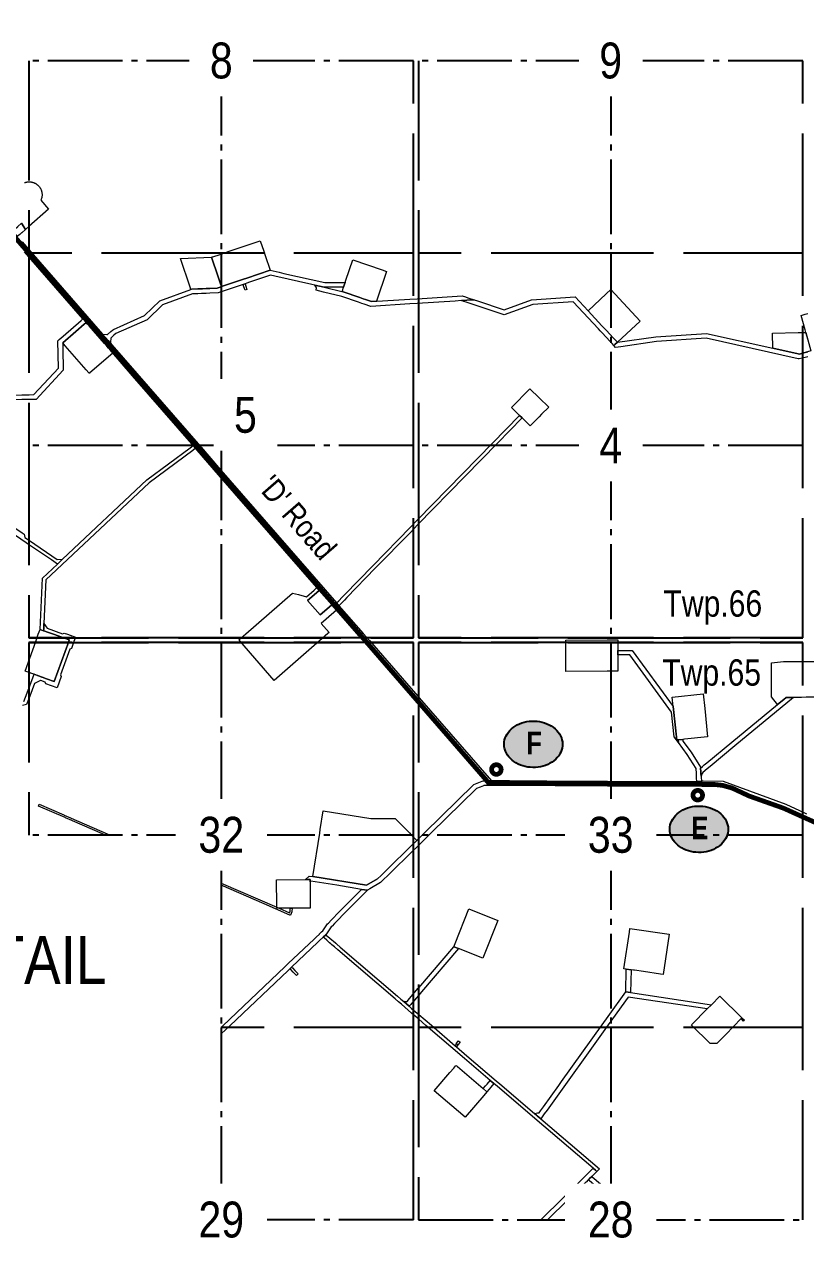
# Model space of a CAD drawing. Extents: x 399452 to 415540, y 6060435 to 6067869.
# Drawn here: x 410139 to 410465, y 6060663 to 6061177 of the extents above; entities that cross this region are included whole.
import ezdxf
from ezdxf.enums import TextEntityAlignment as Align

# ---------------------------------------------------------------- set-up
doc = ezdxf.new("R2010")
doc.units = 0
doc.header["$LTSCALE"] = 5
doc.linetypes.add('foc-QUARTERLINE', pattern=[33, 25, -3, 2, -3])
doc.linetypes.add('foc-UNSURVEYED', pattern=[12.5, 10, -2.5])
for name, color, linetype in [('33', 20, 'Continuous'), ('DETAIL-T', 7, 'Continuous'), ('L-QSEC', 8, 'foc-QUARTERLINE'), ('L-USEC', 7, 'foc-UNSURVEYED'), ('P-PROPOSED', 10, 'Continuous'), ('S-7', 6, 'Continuous')]:
    doc.layers.add(name, color=color, linetype=linetype)
doc.layers.add('AS-ROUTEMAP', color=35, linetype='Continuous', lineweight=0)
doc.styles.add('100L', font='ARIALN.TTF', dxfattribs={"height": 11})
doc.styles.add('120', font='ARIALN.TTF', dxfattribs={"height": 13})
doc.styles.add('80CG', font='ARIALN.TTF', dxfattribs={"height": 10})
doc.styles.add('BOLD', font='ARIALNB.TTF')
doc.styles.add('TXT', font='ARIALN.TTF', dxfattribs={"height": 0.2})

# ---------------------------------------------------------------- blocks, each defined once
blk = doc.blocks.new('Route_Letters')
h = blk.add_hatch(color=255)
h.dxf.hatch_style = 1
edge = h.paths.add_edge_path()
edge.add_ellipse((-0.12, 0.46), major_axis=(-11.97, 0), ratio=0.789318, start_angle=0, end_angle=360)
at = {"color": 5}
blk.add_open_spline([(-12.34, 0.46), (-12.34, -0.25), (-12.24, -0.97), (-11.72, -2.79), (-11.14, -3.88), (-9.56, -5.81), (-8.54, -6.66), (-6.22, -8.02), (-4.9, -8.54), (-2.12, -9.17), (-0.66, -9.3), (2.22, -9.13), (3.64, -8.84), (6.27, -7.89), (7.48, -7.22), (9.54, -5.6), (10.38, -4.64), (11.6, -2.54), (11.97, -1.4), (12.18, 0.91), (12.02, 2.08), (11.2, 4.3), (10.54, 5.35), (8.8, 7.2), (7.72, 7.99), (5.29, 9.24), (3.93, 9.68), (1.11, 10.18), (-0.35, 10.23), (-3.22, 9.91), (-4.61, 9.55), (-7.16, 8.47), (-8.32, 7.75), (-10.24, 6.02), (-11, 5.02), (-12.05, 2.86), (-12.32, 1.7), (-12.34, 0.52), (-12.34, 0.49), (-12.34, 0.46)], degree=3, knots=[0, 0, 0, 0, 0.219529, 0.219529, 0.575727, 0.575727, 0.931924, 0.931924, 1.288121, 1.288121, 1.644318, 1.644318, 2.000515, 2.000515, 2.356712, 2.356712, 2.712909, 2.712909, 3.069107, 3.069107, 3.425304, 3.425304, 3.781501, 3.781501, 4.137698, 4.137698, 4.493895, 4.493895, 4.850092, 4.850092, 5.20629, 5.20629, 5.562487, 5.562487, 5.918684, 5.918684, 6.274881, 6.274881, 6.283185, 6.283185, 6.283185, 6.283185], dxfattribs=at)
at = {"color": 14, "style": 'BOLD'}
blk.add_attdef('A', text='', height=9.5, dxfattribs=at).set_placement((0.22, 0.98), align=Align.MIDDLE)
blk = doc.blocks.new('AA')
at = {"const_width": 4}
blk.add_lwpolyline([(-1, 0, 1), (1, 0, 1)], format="xyb", close=True, dxfattribs=at)
blk.add_circle((0, 0), 2)

msp = doc.modelspace()

# ---------------------------------------------------------------- linework, layer by layer
at = {"layer": 'AS-ROUTEMAP', "flags": 128}
for points in [[(410138.798, 6061111.129), (410138.975, 6061111.194), (410139.155, 6061111.253), (410139.337, 6061111.305), (410139.521, 6061111.35), (410139.706, 6061111.39), (410139.892, 6061111.423), (410140.079, 6061111.449), (410140.268, 6061111.468), (410140.456, 6061111.482), (410140.529, 6061111.484), (410140.645, 6061111.488), (410140.835, 6061111.488), (410141.024, 6061111.481), (410141.212, 6061111.467), (410141.4, 6061111.447), (410141.588, 6061111.421), (410141.774, 6061111.387), (410141.959, 6061111.348), (410142.142, 6061111.302), (410142.324, 6061111.249), (410142.504, 6061111.19), (410142.682, 6061111.125), (410142.857, 6061111.054), (410143.029, 6061110.976), (410143.199, 6061110.893), (410143.366, 6061110.803), (410143.529, 6061110.708), (410143.689, 6061110.607), (410143.846, 6061110.501), (410143.998, 6061110.389), (410144.147, 6061110.272), (410144.291, 6061110.15), (410144.431, 6061110.023), (410144.567, 6061109.89), (410144.698, 6061109.754), (410144.824, 6061109.613), (410144.944, 6061109.467), (410145.06, 6061109.317), (410145.17, 6061109.164), (410145.275, 6061109.006), (410145.375, 6061108.845), (410145.468, 6061108.681), (410145.556, 6061108.513), (410145.638, 6061108.343), (410145.714, 6061108.17), (410145.784, 6061107.994), (410145.847, 6061107.815), (410145.904, 6061107.635), (410145.955, 6061107.453), (410146, 6061107.269), (410146.038, 6061107.084), (410146.069, 6061106.897), (410146.094, 6061106.71), (410146.112, 6061106.521), (410146.124, 6061106.333), (410146.129, 6061106.143), (410146.128, 6061105.954), (410146.12, 6061105.765), (410146.105, 6061105.577), (410146.083, 6061105.389), (410146.055, 6061105.202), (410146.021, 6061105.016), (410145.98, 6061104.831), (410145.932, 6061104.648), (410145.878, 6061104.466), (410145.818, 6061104.287), (410145.752, 6061104.11), (410145.601, 6061103.763), (410148.866, 6061100.016), (410140.569, 6061092.792), (410140.569, 6061092.792), (410139.155, 6061091.561), (410137.591, 6061094.173)], [(410466.173, 6061045.717), (410465.411, 6061048.553), (410465.1, 6061049.637), (410463.372, 6061055.648), (410465.081, 6061056.121), (410466.173, 6061056.424)], [(410466.173, 6061038.411), (410465.133, 6061038.131), (410462.622, 6061037.456), (410462.119, 6061037.567), (410423.738, 6061046.091), (410402.911, 6061044.711), (410387.973, 6061042.591), (410385.842, 6061042.299), (410385.13, 6061043.062), (410385.549, 6061043.451), (410386.596, 6061044.424), (410402.689, 6061046.698), (410423.876, 6061048.105), (410451.568, 6061041.954), (410462.113, 6061039.612), (410462.56, 6061039.513), (410465.127, 6061040.201), (410466.173, 6061040.482)], [(410138.509, 6060894.315), (410140.981, 6060900.946), (410142.765, 6060905.732), (410144.288, 6060905.19), (410144.349, 6060905.171), (410146.053, 6060904.541), (410146.225, 6060904.479), (410147.931, 6060903.861), (410151.228, 6060902.668), (410157.29, 6060919.446), (410157.515, 6060920.066), (410150.933, 6060922.443), (410147.991, 6060923.509), (410147.757, 6060923.594), (410146.922, 6060923.896), (410146.772, 6060923.95), (410146.805, 6060924.667), (410146.91, 6060927.015), (410147.62, 6060925.951), (410147.847, 6060925.611), (410148.253, 6060925.004), (410148.253, 6060925.004), (410154.729, 6060922.659), (410155.369, 6060922.959), (410156.749, 6060922.459), (410160.068, 6060921.258), (410159.416, 6060919.451), (410158.37, 6060916.557), (410157.73, 6060916.257), (410153.827, 6060905.449), (410154.127, 6060904.809), (410152.428, 6060900.109), (410147.729, 6060901.807), (410147.422, 6060902.45), (410145.635, 6060903.096), (410145.539, 6060903.132), (410142.967, 6060901.935), (410140.99, 6060896.597), (410139.685, 6060893.071), (410137.983, 6060892.658)], [(410465.687, 6060844.858), (410462.668, 6060846.285), (410456.068, 6060849.404), (410430.374, 6060858.84), (410422.647, 6060858.872), (410421.846, 6060858.875), (410421.826, 6060859.223), (410421.809, 6060859.504), (410421.752, 6060860.504), (410421.722, 6060860.872), (410421.708, 6060861.157), (410422.509, 6060861.154), (410430.785, 6060861.123), (410456.953, 6060851.521), (410462.66, 6060848.822), (410465.679, 6060847.394)], [(410172.554, 6060838.572), (410171.365, 6060839.087), (410158.865, 6060844.501), (410158.615, 6060844.61), (410155.968, 6060845.756), (410155.733, 6060845.858), (410144.617, 6060850.673), (410144.935, 6060851.407), (410155.162, 6060846.976), (410155.389, 6060846.878), (410158.044, 6060845.728), (410158.286, 6060845.623), (410173.36, 6060839.092), (410174.562, 6060838.572)], [(410221.039, 6060818.438), (410244.192, 6060808.413), (410245.178, 6060807.986), (410249.511, 6060806.104), (410249.786, 6060806.754), (410249.819, 6060808.002), (410250.619, 6060808.005), (410250.585, 6060806.572), (410250.557, 6060806.507), (410250.525, 6060806.434), (410249.929, 6060805.058), (410249.783, 6060805.121), (410249.741, 6060805.139), (410238.988, 6060809.797), (410221.039, 6060817.571)], [(410221.039, 6060758.254), (410221.647, 6060758.831), (410247.595, 6060783.456), (410249.045, 6060784.833), (410259.891, 6060795.127), (410259.966, 6060795.197), (410260.62, 6060795.818), (410260.694, 6060795.889), (410262.077, 6060797.201), (410262.151, 6060797.271), (410262.986, 6060798.064), (410263.468, 6060798.522), (410263.799, 6060799.015), (410265.414, 6060801.424), (410265.791, 6060801.81), (410266.894, 6060802.934), (410270.395, 6060806.567), (410271.852, 6060808.07), (410272.21, 6060808.44), (410279.693, 6060815.885), (410282.111, 6060815.481), (410273.633, 6060807.036), (410268.404, 6060801.639), (410267.359, 6060800.56), (410266.972, 6060800.16), (410266.447, 6060799.376), (410265.327, 6060797.705), (410265.052, 6060797.296), (410264.684, 6060796.939), (410263.597, 6060795.896), (410263.527, 6060795.821), (410262.144, 6060794.509), (410262.07, 6060794.439), (410261.416, 6060793.818), (410261.342, 6060793.747), (410250.435, 6060783.396), (410249.71, 6060782.707), (410248.985, 6060782.019), (410224.559, 6060758.838), (410221.039, 6060755.498)], [(410354.553, 6060677.828), (410355.539, 6060678.795), (410370.602, 6060693.562), (410372.06, 6060694.991), (410372.884, 6060695.8), (410373.1, 6060696.011), (410374.35, 6060697.237), (410375.065, 6060697.938), (410376.498, 6060699.342), (410376.628, 6060699.232), (410377.398, 6060698.575), (410378.026, 6060698.04), (410376.593, 6060696.635), (410375.877, 6060695.934), (410374.809, 6060694.886), (410374.705, 6060694.784), (410374.444, 6060694.529), (410373.504, 6060693.607), (410373.393, 6060693.498), (410371.936, 6060692.07), (410358.402, 6060678.803), (410357.408, 6060677.828)], [(410394.033, 6060677.828), (410392.78, 6060678.896), (410382.954, 6060687.272), (410381.65, 6060688.384), (410374.94, 6060694.105), (410374.869, 6060694.166), (410374.444, 6060694.529), (410374.705, 6060694.784), (410374.809, 6060694.886), (410375.877, 6060695.934), (410376.002, 6060695.826), (410382.947, 6060689.905), (410395.852, 6060678.904), (410397.115, 6060677.828)]]:
    msp.add_lwpolyline(points, dxfattribs=at)
for points in [[(410135.91, 6061088.735), (410135.836, 6061088.671), (410133.866, 6061090.93), (410133.924, 6061090.981), (410134.842, 6061091.78), (410136.064, 6061092.844), (410137.551, 6061094.138), (410137.591, 6061094.173), (410139.153, 6061091.56), (410137.628, 6061090.231), (410137.559, 6061090.171), (410136.81, 6061089.519), (410135.91, 6061088.735)], [(410230.329, 6061070.771), (410221.099, 6061067.68), (410220.716, 6061068.803), (410219.709, 6061071.792), (410216.962, 6061079.984), (410219.688, 6061080.897), (410224.306, 6061082.443), (410237.333, 6061086.803), (410238.783, 6061082.481), (410239.396, 6061080.653), (410241.458, 6061074.503), (410231.767, 6061071.255), (410230.329, 6061070.771)], [(410208.543, 6061066.628), (410208.313, 6061066.544), (410207.995, 6061067.492), (410203.983, 6061079.453), (410216.962, 6061079.984), (410219.709, 6061071.792), (410220.716, 6061068.803), (410221.099, 6061067.68), (410221.054, 6061067.657), (410219.72, 6061067.209), (410219.302, 6061067.068), (410216.188, 6061066.941), (410214.69, 6061066.88), (410213.191, 6061066.818), (410212.683, 6061066.797), (410211.189, 6061066.736), (410208.543, 6061066.628)], [(410285.929, 6061061.584), (410283.773, 6061061.447), (410281.31, 6061062.281), (410280.364, 6061062.602), (410278.943, 6061063.083), (410271.943, 6061065.454), (410271.63, 6061066.088), (410272.076, 6061067.405), (410272.368, 6061068.264), (410272.752, 6061069.4), (410273.09, 6061070.398), (410275.958, 6061078.864), (410288.261, 6061074.696), (410290.152, 6061074.056), (410285.929, 6061061.584)], [(410247.128, 6061073.243), (410264.248, 6061069.441), (410272.752, 6061069.4), (410272.368, 6061068.264), (410272.076, 6061067.405), (410264.024, 6061067.443), (410260.112, 6061068.312), (410258.874, 6061068.587), (410243.457, 6061072.012), (410241.567, 6061072.431), (410232.385, 6061069.35), (410232.149, 6061069.271), (410231.675, 6061069.112), (410230.965, 6061068.874), (410219.725, 6061065.102), (410219.668, 6061065.083), (410216.269, 6061064.944), (410214.771, 6061064.883), (410213.273, 6061064.822), (410212.765, 6061064.801), (410211.269, 6061064.74), (410209.757, 6061064.678), (410208.937, 6061064.644), (410196.484, 6061060.079), (410190.06, 6061053.886), (410177.015, 6061048.109), (410176.168, 6061047.371), (410174.845, 6061046.219), (410174.821, 6061045.874), (410174.747, 6061044.809), (410174.699, 6061044.107), (410174.371, 6061044.482), (410173.715, 6061045.235), (410171.417, 6061047.871), (410173.188, 6061047.749), (410173.532, 6061047.726), (410174.856, 6061048.878), (410175.61, 6061049.536), (410175.93, 6061049.814), (410188.928, 6061055.57), (410195.4, 6061061.81), (410208.313, 6061066.544), (410208.543, 6061066.628), (410211.189, 6061066.736), (410212.683, 6061066.797), (410213.191, 6061066.818), (410214.69, 6061066.88), (410216.188, 6061066.941), (410219.302, 6061067.068), (410219.72, 6061067.209), (410221.054, 6061067.657), (410221.099, 6061067.677), (410230.329, 6061070.77), (410231.767, 6061071.254), (410241.458, 6061074.503), (410245.238, 6061073.663), (410247.128, 6061073.243)], [(410231.76, 6061066.505), (410231.002, 6061066.25), (410230.524, 6061067.672), (410230.207, 6061068.619), (410230.965, 6061068.873), (410231.283, 6061067.926), (410231.76, 6061066.505)], [(410281.31, 6061062.281), (410283.773, 6061061.447), (410299.833, 6061062.464), (410302.848, 6061062.655), (410321.733, 6061063.851), (410323.113, 6061063.387), (410324.061, 6061063.069), (410326.746, 6061062.166), (410323.692, 6061061.973), (410322.615, 6061061.905), (410321.466, 6061061.832), (410318.825, 6061061.665), (410302.853, 6061060.653), (410299.838, 6061060.462), (410283.505, 6061059.428), (410280.695, 6061060.38), (410279.748, 6061060.701), (410278.328, 6061061.182), (410271.38, 6061063.536), (410263.815, 6061065.437), (410260.67, 6061066.227), (410260.869, 6061067.122), (410260.661, 6061067.448), (410260.112, 6061068.312), (410264.024, 6061067.443), (410271.943, 6061065.454), (410278.943, 6061063.083), (410280.364, 6061062.602), (410281.31, 6061062.281)], [(410396.109, 6061053.268), (410386.596, 6061044.424), (410384.895, 6061046.254), (410381.981, 6061049.389), (410381.494, 6061049.914), (410380.815, 6061050.645), (410380.134, 6061051.377), (410374.353, 6061057.598), (410381.94, 6061064.651), (410383.866, 6061066.441), (410396.109, 6061053.268)], [(410368.914, 6061063.449), (410374.353, 6061057.598), (410380.134, 6061051.377), (410380.815, 6061050.645), (410381.494, 6061049.914), (410381.981, 6061049.389), (410384.895, 6061046.254), (410386.596, 6061044.424), (410385.549, 6061043.451), (410385.13, 6061043.062), (410384.379, 6061043.866), (410383.431, 6061044.893), (410381.989, 6061046.448), (410380.033, 6061048.557), (410379.354, 6061049.287), (410378.673, 6061050.019), (410368.118, 6061061.383), (410351.188, 6061060.213), (410339.269, 6061055.844), (410323.424, 6061061.174), (410322.476, 6061061.492), (410321.466, 6061061.832), (410322.615, 6061061.905), (410323.692, 6061061.973), (410326.746, 6061062.166), (410328.167, 6061061.689), (410339.233, 6061057.964), (410350.751, 6061062.184), (410368.914, 6061063.449)], [(410137.709, 6061020.467), (410131.05, 6061020.312), (410131.004, 6061022.31), (410137.705, 6061022.465), (410140.719, 6061022.535), (410142.722, 6061022.582), (410152.996, 6061033.561), (410152.73, 6061045.07), (410153.319, 6061045.584), (410154.89, 6061046.954), (410162.476, 6061053.569), (410163.226, 6061054.225), (410164.54, 6061052.718), (410164.355, 6061052.556), (410163.789, 6061052.063), (410160.182, 6061048.91), (410154.749, 6061044.18), (410154.804, 6061041.836), (410155.013, 6061032.792), (410143.608, 6061020.603), (410140.724, 6061020.536), (410137.709, 6061020.467)], [(410166.161, 6061031.611), (410165.89, 6061031.375), (410165.655, 6061031.645), (410164.589, 6061032.884), (410155.775, 6061043.002), (410154.749, 6061044.179), (410160.182, 6061048.91), (410163.789, 6061052.063), (410164.355, 6061052.556), (410164.539, 6061052.718), (410165.159, 6061052.01), (410165.385, 6061051.752), (410165.817, 6061051.257), (410172.209, 6061043.923), (410172.866, 6061043.17), (410173.851, 6061042.04), (410174.113, 6061041.739), (410174.389, 6061041.422), (410175.64, 6061039.977), (410175.692, 6061039.909), (410166.161, 6061031.611)], [(410465.127, 6061040.201), (410462.56, 6061039.513), (410462.113, 6061039.612), (410451.568, 6061041.954), (410451.426, 6061048.239), (410462.088, 6061048.478), (410465.103, 6061048.546), (410465.411, 6061048.553), (410467.485, 6061040.834), (410465.127, 6061040.201)], [(410353.877, 6061013.276), (410350.152, 6061009.494), (410346.768, 6061012.828), (410345.7, 6061013.88), (410342.32, 6061017.21), (410350.035, 6061025.043), (410353.952, 6061021.185), (410357.868, 6061017.327), (410354.929, 6061014.344), (410353.877, 6061013.276)], [(410146.805, 6060924.667), (410146.772, 6060923.95), (410145.296, 6060924.484), (410146.252, 6060945.906), (410152.532, 6060951.8), (410154.726, 6060953.859), (410189.959, 6060986.928), (410208.1, 6061000.371), (410209.308, 6061001.266), (410210.296, 6061000.132), (410209.087, 6060999.236), (410190.921, 6060985.775), (410147.722, 6060945.23), (410146.91, 6060927.015), (410146.805, 6060924.667)], [(410140.85, 6060961.559), (410152.434, 6060953.68), (410154.726, 6060953.859), (410152.532, 6060951.8), (410150.051, 6060953.488), (410140.854, 6060959.743), (410138.114, 6060961.606), (410137.835, 6060961.796), (410137.286, 6060962.17), (410129.849, 6060967.228), (410131.255, 6060969.295), (410137.828, 6060964.823), (410138.691, 6060964.236), (410138.958, 6060962.846), (410140.85, 6060961.559)], [(410260.812, 6060939.779), (410257.08, 6060936.529), (410262.33, 6060930.501), (410266.098, 6060933.782), (410266.132, 6060933.812), (410267.227, 6060934.766), (410269.198, 6060932.506), (410268.088, 6060931.54), (410262.792, 6060926.927), (410266.071, 6060923.161), (410265.609, 6060922.758), (410262.137, 6060919.734), (410243.089, 6060903.144), (410228.728, 6060919.643), (410228.327, 6060920.104), (410231.268, 6060922.665), (410250.784, 6060939.659), (410253.34, 6060939.123), (410256.599, 6060938.094), (410259.831, 6060940.91), (410259.863, 6060940.939), (410260.995, 6060941.925), (410261.979, 6060940.795), (410260.847, 6060939.809), (410260.812, 6060939.779)], [(410266.098, 6060933.782), (410262.33, 6060930.501), (410257.08, 6060936.529), (410260.812, 6060939.779), (410260.847, 6060939.809), (410261.979, 6060940.795), (410267.227, 6060934.766), (410266.132, 6060933.812), (410266.098, 6060933.782)], [(410157.29, 6060919.446), (410151.228, 6060902.668), (410147.931, 6060903.861), (410146.225, 6060904.479), (410146.053, 6060904.541), (410144.349, 6060905.171), (410144.288, 6060905.19), (410142.765, 6060905.732), (410141.353, 6060906.239), (410141.231, 6060906.284), (410140.969, 6060906.378), (410139.419, 6060906.939), (410139.232, 6060907.006), (410139.008, 6060907.087), (410140.956, 6060912.477), (410143.461, 6060919.408), (410144.552, 6060922.426), (410145.296, 6060924.484), (410146.772, 6060923.95), (410146.922, 6060923.896), (410147.757, 6060923.594), (410147.991, 6060923.509), (410150.933, 6060922.443), (410157.515, 6060920.066), (410157.29, 6060919.446)], [(410382.363, 6060906.967), (410365.095, 6060906.919), (410365.059, 6060920.016), (410382.328, 6060920.064), (410386.721, 6060920.076), (410386.718, 6060915.732), (410386.718, 6060913.818), (410386.756, 6060906.979), (410382.363, 6060906.967)], [(410412.024, 6060878.254), (410412.093, 6060877.166), (410410.35, 6060879.529), (410409.257, 6060889.909), (410391.791, 6060913.815), (410386.718, 6060913.818), (410386.718, 6060915.732), (410392.764, 6060915.729), (410409.94, 6060892.219), (410411.394, 6060878.189), (410412.024, 6060878.254)], [(410457.054, 6060911.067), (410458.076, 6060911.069), (410462.482, 6060911.082), (410465.497, 6060911.09), (410474.033, 6060911.115), (410474.059, 6060902.124), (410471.064, 6060901.64), (410471.08, 6060896.118), (410465.54, 6060896.102), (410463.554, 6060896.096), (410462.525, 6060896.093), (410462.055, 6060896.092), (410461.817, 6060896.091), (410460.242, 6060896.087), (410457.092, 6060896.078), (410456.096, 6060895.256), (410453.563, 6060893.165), (410450.989, 6060896.282), (410450.953, 6060910.45), (410456.056, 6060911.066), (410457.054, 6060911.067)], [(410412.017, 6060878.351), (410411.384, 6060878.286), (410409.94, 6060892.219), (410409.529, 6060896.176), (410422.455, 6060897.505), (410423.098, 6060891.442), (410424.311, 6060879.612), (410414.696, 6060878.626), (410413.905, 6060878.544), (410412.017, 6060878.351)], [(410422.077, 6060864.284), (410421.577, 6060863.121), (410421.499, 6060864.286), (410421.455, 6060864.953), (410421.347, 6060866.574), (410422.105, 6060867.206), (410422.879, 6060867.839), (410424.035, 6060868.793), (410434.442, 6060877.383), (410453.563, 6060893.165), (410456.096, 6060895.256), (410457.092, 6060896.078), (410460.242, 6060896.087), (410435.714, 6060875.842), (410425.308, 6060867.252), (410424.151, 6060866.298), (410422.277, 6060864.753), (410422.077, 6060864.284)], [(410421.708, 6060861.157), (410421.722, 6060860.872), (410419.818, 6060860.879), (410419.725, 6060862.299), (410419.595, 6060864.287), (410419.46, 6060866.344), (410415.812, 6060872.159), (410412.093, 6060877.166), (410412.024, 6060878.254), (410412.017, 6060878.351), (410413.905, 6060878.544), (410413.912, 6060878.447), (410413.95, 6060877.852), (410417.379, 6060873.236), (410421.321, 6060866.952), (410421.347, 6060866.574), (410421.455, 6060864.953), (410421.499, 6060864.286), (410421.577, 6060863.121), (410421.632, 6060862.299), (410421.685, 6060861.503), (410421.708, 6060861.157)], [(410421.809, 6060859.504), (410421.826, 6060859.223), (410421.846, 6060858.875), (410382.492, 6060859.04), (410338.517, 6060859.224), (410336.518, 6060859.233), (410335.019, 6060859.239), (410330.82, 6060859.257), (410330.63, 6060859.18), (410329.236, 6060858.614), (410327.748, 6060858.011), (410308.809, 6060839.465), (410303.421, 6060834.188), (410300.413, 6060831.242), (410291.881, 6060822.887), (410290.453, 6060821.489), (410289.032, 6060820.097), (410287.593, 6060818.688), (410283.119, 6060816.069), (410282.111, 6060815.481), (410279.693, 6060815.885), (410269.296, 6060817.578), (410258.476, 6060819.314), (410258.122, 6060818.965), (410258.142, 6060819.955), (410256.433, 6060819.95), (410256.272, 6060819.949), (410257.798, 6060821.448), (410259.294, 6060821.206), (410281.738, 6060817.577), (410286.37, 6060820.289), (410287.81, 6060821.698), (410289.053, 6060822.916), (410290.481, 6060824.314), (410300.406, 6060834.034), (410302.726, 6060836.305), (410303.414, 6060836.979), (410305.944, 6060839.457), (410326.631, 6060859.715), (410328.632, 6060860.526), (410330.025, 6060861.092), (410330.434, 6060861.258), (410331.254, 6060861.254), (410331.502, 6060861.253), (410331.918, 6060861.251), (410333.248, 6060861.246), (410333.913, 6060861.243), (410334.578, 6060861.24), (410335.027, 6060861.238), (410336.526, 6060861.232), (410338.525, 6060861.223), (410382.487, 6060861.037), (410419.818, 6060860.879), (410421.722, 6060860.872), (410421.752, 6060860.504), (410421.809, 6060859.504)], [(410263.686, 6060848.646), (410283.499, 6060845.45), (410293.722, 6060845.501), (410299.656, 6060839.44), (410300.394, 6060838.686), (410302.726, 6060836.305), (410300.406, 6060834.034), (410290.481, 6060824.314), (410289.053, 6060822.916), (410287.81, 6060821.698), (410286.37, 6060820.289), (410281.738, 6060817.577), (410259.294, 6060821.206), (410262.196, 6060839.336), (410262.433, 6060840.819), (410263.686, 6060848.646)], [(410246.925, 6060807.993), (410245.178, 6060807.986), (410244.193, 6060807.984), (410244.192, 6060808.413), (410244.189, 6060809.178), (410244.154, 6060819.909), (410256.272, 6060819.949), (410256.433, 6060819.95), (410258.142, 6060819.955), (410258.122, 6060818.965), (410258.158, 6060808.028), (410251.822, 6060808.009), (410250.619, 6060808.005), (410249.819, 6060808.002), (410246.925, 6060807.993)], [(410336.63, 6060802.863), (410330.315, 6060787.084), (410320.208, 6060791.127), (410318.248, 6060791.911), (410318.807, 6060793.309), (410324.561, 6060807.693), (410336.63, 6060802.863)], [(410408.172, 6060797.09), (410405.669, 6060780.274), (410404.641, 6060780.428), (410397.478, 6060781.5), (410393.801, 6060782.05), (410393.304, 6060782.124), (410392.308, 6060782.273), (410390.315, 6060782.571), (410389.325, 6060782.719), (410391.615, 6060798.036), (410391.838, 6060799.522), (410408.172, 6060797.09)], [(410379.101, 6060699.094), (410378.026, 6060698.04), (410377.398, 6060698.575), (410376.628, 6060699.232), (410376.498, 6060699.342), (410352.151, 6060720.1), (410351.006, 6060721.076), (410336.501, 6060733.444), (410334.979, 6060734.741), (410333.458, 6060736.038), (410322.674, 6060745.238), (410306.554, 6060759.061), (410303.603, 6060761.59), (410300.581, 6060764.181), (410296.307, 6060767.845), (410295.169, 6060768.821), (410293.651, 6060770.122), (410269.809, 6060790.566), (410268.291, 6060791.868), (410267.795, 6060792.293), (410267.299, 6060792.718), (410266.773, 6060793.17), (410266.27, 6060793.602), (410265.126, 6060794.584), (410263.983, 6060795.565), (410263.597, 6060795.896), (410264.684, 6060796.939), (410265.076, 6060796.603), (410266.22, 6060795.622), (410267.365, 6060794.641), (410267.749, 6060794.311), (410268.89, 6060793.333), (410269.266, 6060793.01), (410270.784, 6060791.709), (410294.628, 6060771.262), (410296.145, 6060769.961), (410297.279, 6060768.989), (410299.56, 6060767.033), (410300.576, 6060766.162), (410303.598, 6060763.571), (410308.85, 6060759.067), (410318.773, 6060750.558), (410319.305, 6060750.102), (410323.648, 6060746.377), (410335.954, 6060735.884), (410337.475, 6060734.587), (410351.889, 6060722.297), (410352.786, 6060721.532), (410353.028, 6060721.325), (410354.554, 6060720.024), (410379.101, 6060699.094)], [(410300.211, 6060767.792), (410299.56, 6060767.033), (410297.279, 6060768.989), (410298.696, 6060769.091), (410299.67, 6060770.231), (410300.563, 6060771.276), (410300.969, 6060771.75), (410301.945, 6060772.888), (410303.246, 6060774.406), (410303.569, 6060774.784), (410318.248, 6060791.911), (410320.208, 6060791.127), (410304.763, 6060773.104), (410303.577, 6060771.72), (410303.463, 6060771.587), (410302.487, 6060770.448), (410301.186, 6060768.93), (410300.571, 6060768.212), (410300.211, 6060767.792)], [(410253.214, 6060780.522), (410252.488, 6060779.834), (410251.099, 6060781.271), (410250.057, 6060782.348), (410249.71, 6060782.707), (410250.435, 6060783.396), (410250.782, 6060783.037), (410251.824, 6060781.959), (410253.214, 6060780.522)], [(410392.308, 6060782.273), (410392.108, 6060772.718), (410390.115, 6060773.016), (410390.315, 6060782.571), (410392.308, 6060782.273)], [(410390.115, 6060773.016), (410390.315, 6060782.57), (410392.308, 6060782.273), (410392.108, 6060772.718), (410390.115, 6060773.016)], [(410392.108, 6060772.718), (410425.884, 6060767.67), (410424.151, 6060765.908), (410391.028, 6060770.859), (410382.76, 6060759.336), (410382.711, 6060759.268), (410357.185, 6060723.692), (410356.013, 6060722.057), (410355.139, 6060720.84), (410354.554, 6060720.024), (410353.028, 6060721.325), (410352.786, 6060721.532), (410351.889, 6060722.297), (410353.239, 6060722.46), (410353.899, 6060722.54), (410354.486, 6060723.359), (410355.659, 6060724.994), (410362.085, 6060733.949), (410363.252, 6060735.573), (410380.247, 6060759.261), (410382.751, 6060762.751), (410390.115, 6060773.016), (410392.108, 6060772.718)], [(410428.15, 6060751.458), (410425.334, 6060751.434), (410417.498, 6060759.14), (410417.716, 6060759.361), (410424.151, 6060765.908), (410425.884, 6060767.67), (410429.406, 6060771.253), (410438.605, 6060762.207), (410438.261, 6060761.852), (410437.466, 6060761.031), (410435.897, 6060759.411), (410431.067, 6060754.424), (410428.15, 6060751.458)], [(410439.683, 6060761.167), (410439.338, 6060760.811), (410438.261, 6060761.852), (410438.605, 6060762.207), (410439.683, 6060761.167)], [(410320.928, 6060752.002), (410319.952, 6060750.864), (410319.421, 6060751.319), (410319.193, 6060751.514), (410320.169, 6060752.653), (410320.928, 6060752.002)], [(410319.952, 6060750.864), (410319.305, 6060750.102), (410318.773, 6060750.558), (410319.421, 6060751.319), (410319.952, 6060750.864)], [(410330.765, 6060729.797), (410322.988, 6060720.674), (410310.063, 6060731.693), (410316.589, 6060739.35), (410318.165, 6060741.199), (410319.137, 6060742.34), (410319.599, 6060741.949), (410319.75, 6060741.82), (410330.541, 6060732.617), (410332.063, 6060731.32), (410330.765, 6060729.797)], [(410333.037, 6060732.462), (410332.063, 6060731.32), (410330.541, 6060732.617), (410331.516, 6060733.759), (410332.163, 6060734.519), (410333.458, 6060736.038), (410334.979, 6060734.741), (410333.685, 6060733.222), (410333.037, 6060732.462)]]:
    msp.add_lwpolyline(points, close=True, dxfattribs=at)
at = {"layer": 'L-QSEC', "color": 253, "ltscale": 0.25}
for p, q in [((410221.039, 6061162.068), (410140.668, 6061162.068)), ((410221.039, 6061162.068), (410221.039, 6061081.697)), ((410301.411, 6061162.068), (410221.039, 6061162.068)), ((410383.792, 6061162.068), (410303.42, 6061162.068)), ((410383.792, 6061162.068), (410383.792, 6061081.697)), ((410464.164, 6061162.068), (410383.792, 6061162.068)), ((410221.039, 6061081.697), (410221.039, 6061001.325)), ((410383.792, 6061081.697), (410383.792, 6061001.325)), ((410221.039, 6061001.325), (410140.668, 6061001.325)), ((410301.411, 6061001.325), (410221.039, 6061001.325)), ((410221.039, 6061001.325), (410221.039, 6060920.953)), ((410383.792, 6061001.325), (410303.42, 6061001.325)), ((410383.792, 6061001.325), (410383.792, 6060920.953)), ((410464.164, 6061001.325), (410383.792, 6061001.325)), ((410221.039, 6060918.943), (410221.039, 6060838.572)), ((410383.792, 6060918.943), (410383.792, 6060838.572)), ((410221.039, 6060838.572), (410140.668, 6060838.572)), ((410221.039, 6060838.572), (410221.039, 6060758.2)), ((410301.411, 6060838.572), (410221.039, 6060838.572)), ((410383.792, 6060838.572), (410303.42, 6060838.572)), ((410383.792, 6060838.572), (410383.792, 6060758.2)), ((410464.164, 6060838.572), (410383.792, 6060838.572)), ((410221.039, 6060758.2), (410221.039, 6060677.828)), ((410383.792, 6060758.2), (410383.792, 6060677.828)), ((410301.411, 6060677.828), (410221.039, 6060677.828)), ((410303.42, 6060677.828), (410383.792, 6060677.828)), ((410383.792, 6060677.828), (410464.164, 6060677.828))]:
    msp.add_line(p, q, dxfattribs=at)
at = {"layer": 'L-USEC', "color": 253}
for p, q in [((410140.668, 6061162.068), (410140.668, 6061081.697)), ((410301.411, 6061081.697), (410301.411, 6061162.068)), ((410303.42, 6061162.068), (410303.42, 6061081.697)), ((410464.164, 6061081.697), (410464.164, 6061162.068)), ((410140.668, 6061081.697), (410140.668, 6061001.325)), ((410221.039, 6061081.697), (410140.668, 6061081.697)), ((410301.411, 6061081.697), (410221.039, 6061081.697)), ((410301.411, 6061001.325), (410301.411, 6061081.697)), ((410303.42, 6061081.697), (410303.42, 6061001.325)), ((410383.792, 6061081.697), (410303.42, 6061081.697)), ((410464.164, 6061081.697), (410383.792, 6061081.697)), ((410464.164, 6061001.325), (410464.164, 6061081.697)), ((410140.668, 6061001.325), (410140.668, 6060920.953)), ((410301.411, 6060920.953), (410301.411, 6061001.325)), ((410303.42, 6061001.325), (410303.42, 6060920.953)), ((410464.164, 6060920.953), (410464.164, 6061001.325)), ((410140.668, 6060918.943), (410140.668, 6060838.572)), ((410301.411, 6060838.572), (410301.411, 6060918.943)), ((410303.42, 6060918.943), (410303.42, 6060838.572)), ((410464.164, 6060838.572), (410464.164, 6060918.943)), ((410301.411, 6060758.2), (410301.411, 6060838.572)), ((410303.42, 6060838.572), (410303.42, 6060758.2)), ((410464.164, 6060758.2), (410464.164, 6060838.572)), ((410301.411, 6060758.2), (410221.039, 6060758.2)), ((410301.411, 6060677.828), (410301.411, 6060758.2)), ((410303.42, 6060758.2), (410303.42, 6060677.828)), ((410383.792, 6060758.2), (410303.42, 6060758.2)), ((410464.164, 6060758.2), (410383.792, 6060758.2)), ((410464.164, 6060677.828), (410464.164, 6060758.2))]:
    msp.add_line(p, q, dxfattribs=at)
at = {"layer": 'L-USEC'}
for p, q in [((410221.039, 6060920.953), (410140.668, 6060920.953)), ((410140.668, 6060920.953), (410221.039, 6060920.953)), ((410221.039, 6060918.943), (410140.668, 6060918.943)), ((410140.668, 6060918.943), (410221.039, 6060918.943)), ((410301.411, 6060920.953), (410221.039, 6060920.953)), ((410221.039, 6060920.953), (410301.411, 6060920.953)), ((410301.411, 6060918.943), (410221.039, 6060918.943)), ((410221.039, 6060918.943), (410301.411, 6060918.943)), ((410383.792, 6060920.953), (410303.42, 6060920.953)), ((410303.42, 6060920.953), (410383.792, 6060920.953)), ((410383.792, 6060918.943), (410303.42, 6060918.943)), ((410303.42, 6060918.943), (410383.792, 6060918.943)), ((410464.164, 6060920.953), (410383.792, 6060920.953)), ((410383.792, 6060920.953), (410464.164, 6060920.953)), ((410464.164, 6060918.943), (410383.792, 6060918.943)), ((410383.792, 6060918.943), (410464.164, 6060918.943))]:
    msp.add_line(p, q, dxfattribs=at)
at = {"layer": 'P-PROPOSED', "color": 90, "flags": 128}
msp.add_lwpolyline([(410331.772, 6060861.503, 1.998, 1.998, 0), (410332.555, 6060860.575, 1.998, 1.998, 0), (410420.945, 6060859.79, 1.998, 1.998, 0), (410426.533, 6060859.765, 1.998, 1.998, 0), (410430.498, 6060859.328, 1.998, 1.998, 0), (410434.583, 6060858.185, 1.998, 1.998, 0), (410441.711, 6060854.849, 1.998, 1.998, 0), (410455.964, 6060849.811, 1.998, 1.998, 0), (410474.325, 6060841.539, 1.998, 1.998, 0), (410479.304, 6060838.615, 1.998, 1.998, 0), (410486.496, 6060833.045, 1.998, 1.998, 0), (410506.724, 6060814.572, 1.998, 1.998, 0), (410513.073, 6060810.156, 1.998, 1.998, 0), (410521.102, 6060806.113, 1.998, 1.998, 0), (410524.027, 6060805.056, 1.998, 1.998, 0), (410533.674, 6060806.3, 1.998, 1.998, 0), (410537.035, 6060806.238, 1.998, 1.998, 0), (410540.247, 6060805.089, 1.998, 1.998, 0), (410543.205, 6060803.075, 1.998, 1.998, 0), (410552.319, 6060795.055, 1.998, 1.998, 0), (410555.741, 6060793.749, 1.998, 1.998, 0), (410570.893, 6060791.52, 1.998, 1.998, 0), (410574.085, 6060790.328, 1.998, 1.998, 0), (410578.873, 6060786.137, 0, 0, 0)], format="xyseb", dxfattribs=at)

# ---------------------------------------------------------------- block references
at = {"xscale": 0.9988142995850777, "yscale": 0.9988142995850777, "zscale": 0.9988142995850777}
for p, values in [((410351.571, 6060876.039), {'A': 'F'}), ((410420.805, 6060840.525), {'A': 'E'})]:
    msp.add_blockref('Route_Letters', p, dxfattribs=at).add_auto_attribs(values)
for p in [(410336.005, 6060865.94), (410420.194, 6060855.218)]:
    msp.add_blockref('AA', p, dxfattribs=at)

# ---------------------------------------------------------------- texts
at = {"style": '100L'}
for s, p in [('Twp.66', (410426.482, 6060929.801)), ('Twp.65', (410425.999, 6060900.985))]:
    msp.add_text(s, height=10.987, rotation=359.99996, dxfattribs=at).set_placement(p, align=Align.CENTER)
at = {"layer": '33', "insert": (410256.512, 6060974.389), "char_height": 9.4887, "width": 50.92978, "attachment_point": 2, "rotation": 310.97312, "style": 'TXT', "bg_fill": 3, "box_fill_scale": 1.15, "bg_fill_color": 256, "bg_fill_true_color": 256, "bg_fill_transparency": 0}
msp.add_mtext("'D' Road", dxfattribs=at)
at = {"layer": 'DETAIL-T', "color": 3, "insert": (410039.423, 6060772.632), "char_height": 19.99184, "width": 266.54414, "attachment_point": 5, "style": '80CG'}
msp.add_mtext('\\pxqc;ACCESS ROUTE DETAIL\\P{\\H0.7x;SCALE 1:50000}', dxfattribs=at)

# ---------------------------------------------------------------- next in the draw order: linework, layer by layer
at = {"layer": 'AS-ROUTEMAP', "flags": 128}
msp.add_lwpolyline([(410137.806, 6061086.413), (410140.589, 6061083.221), (410141.467, 6061082.214), (410171.418, 6061047.871), (410173.715, 6061045.235), (410174.371, 6061044.482), (410174.7, 6061044.108), (410175.357, 6061043.352), (410211.352, 6061002.005), (410211.929, 6061001.342), (410212.587, 6061000.586), (410219.894, 6060992.192), (410269.215, 6060935.536), (410270.207, 6060934.397), (410280.303, 6060922.799), (410282.927, 6060919.791), (410300.241, 6060899.94), (410303.264, 6060896.473), (410303.748, 6060895.919), (410333.913, 6060861.243), (410333.248, 6060861.246), (410331.918, 6060861.251), (410331.502, 6060861.253), (410331.254, 6060861.254), (410329.244, 6060863.565), (410303.272, 6060893.42), (410302.238, 6060894.609), (410300.248, 6060896.89), (410280.282, 6060919.784), (410278.438, 6060921.899), (410277.66, 6060922.791), (410269.198, 6060932.506), (410267.227, 6060934.766), (410261.979, 6060940.795), (410260.996, 6060941.925), (410219.902, 6060989.104), (410210.954, 6060999.376), (410210.296, 6061000.132), (410209.308, 6061001.266), (410208.671, 6061001.998), (410183.944, 6061030.385), (410174.389, 6061041.422), (410174.113, 6061041.739), (410173.851, 6061042.04), (410172.866, 6061043.17), (410172.209, 6061043.923), (410165.817, 6061051.257), (410165.385, 6061051.751), (410165.159, 6061052.009), (410164.539, 6061052.718), (410163.226, 6061054.224), (410140.596, 6061080.173), (410138.822, 6061082.207)], dxfattribs=at)
msp.add_lwpolyline([(410271.114, 6060935.327), (410270.207, 6060934.397), (410269.215, 6060935.536), (410270.125, 6060936.462), (410271.525, 6060937.899), (410272.575, 6060938.977), (410284.341, 6060951.052), (410300.072, 6060967.169), (410303.079, 6060970.25), (410321.951, 6060989.584), (410334.423, 6061002.342), (410345.7, 6061013.88), (410346.768, 6061012.828), (410336.525, 6061002.348), (410323.023, 6060988.536), (410303.085, 6060968.109), (410300.077, 6060965.028), (410285.414, 6060950.005), (410273.563, 6060937.841), (410272.514, 6060936.764), (410271.114, 6060935.327)], close=True, dxfattribs=at)
at = {"layer": 'P-PROPOSED', "color": 90, "const_width": 1.998, "flags": 128}
msp.add_lwpolyline([(409940.844, 6060916.223), (410043.798, 6061013.948), (410058.899, 6061028.951), (410063.066, 6061031.165), (410068.12, 6061035.695), (410070.277, 6061039.424), (410086.915, 6061055.17), (410091.407, 6061061.628), (410127.727, 6061096.506), (410331.787, 6060861.547)], dxfattribs=at)

# ---------------------------------------------------------------- next in the draw order: texts
at = {"layer": 'S-7', "attachment_point": 5, "style": '120', "bg_fill": 3, "box_fill_scale": 1.5, "bg_fill_color": 256}
for s, insert, char_height, width, bg_fill_transparency in [('8', (410221.039, 6061162.068), 14.982, 11.64034, 13369401), ('9', (410383.792, 6061162.068), 14.982, 11.64034, 13369416), ('4', (410383.792, 6061001.325), 14.982, 11.64034, 13369411), ('32', (410221.039, 6060838.572), 14.9822, 23.28069, 13369381), ('33', (410383.792, 6060838.572), 14.9822, 23.28069, 13369436), ('29', (410221.039, 6060677.828), 14.9822, 23.28069, 13369386), ('28', (410383.792, 6060677.828), 14.9822, 23.28069, 13369431)]:
    msp.add_mtext(s, dxfattribs=dict(at, insert=insert, char_height=char_height, width=width, bg_fill_transparency=bg_fill_transparency))

# ---------------------------------------------------------------- next in the draw order: texts
at = {"layer": 'S-7', "insert": (410231.123, 6061014.043), "char_height": 14.982, "width": 11.64034, "attachment_point": 5, "style": '120', "bg_fill": 3, "box_fill_scale": 1.5, "bg_fill_color": 256, "bg_fill_transparency": 13369406}
msp.add_mtext('5', dxfattribs=at)

doc.saveas('drawing.dxf')
